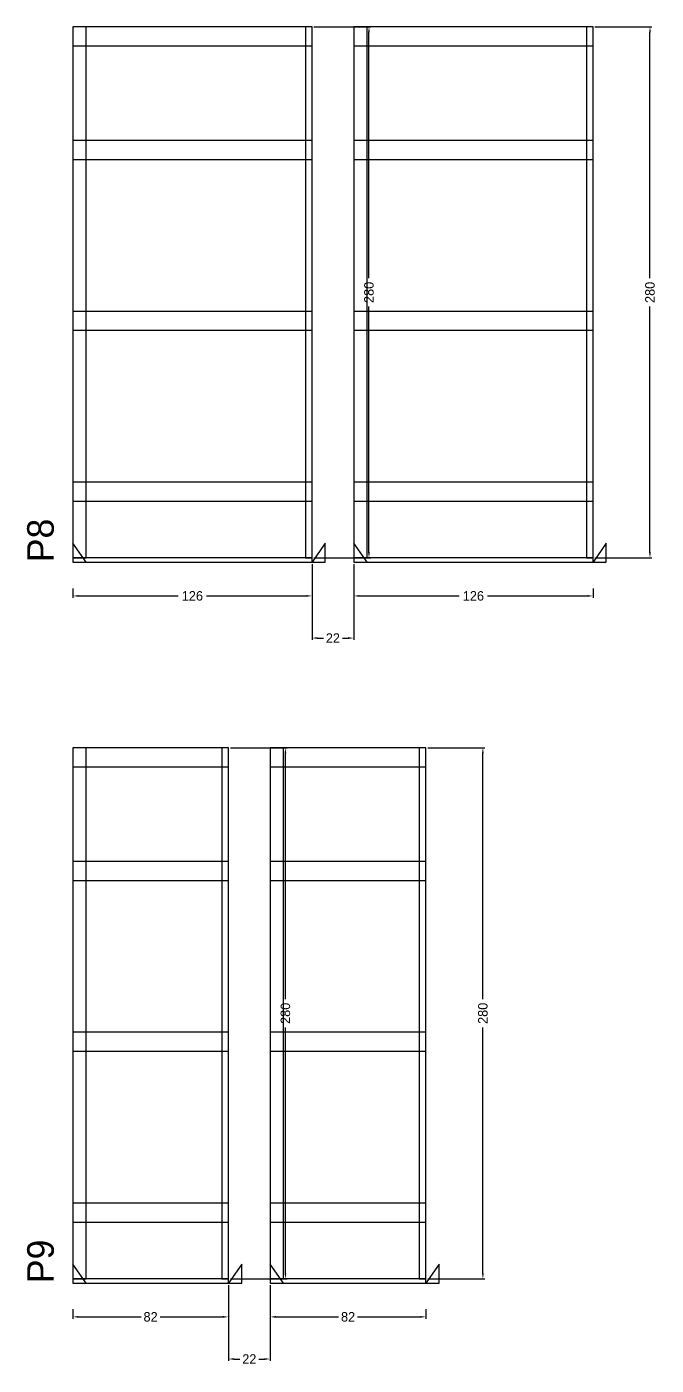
# Model space of a CAD drawing. Header units: centimetres. Extents: x -7000 to 4307, y -13306 to 295.
# Drawn here: x 3976 to 4307, y -3083 to -2378 of the extents above; entities that cross this region are included whole.
import ezdxf

# ---------------------------------------------------------------- set-up
doc = ezdxf.new("R2010")
doc.units = ezdxf.units.CM
for name, color, linetype in [('COTA', 241, 'Continuous'), ('NOMENCLATURA', 7, 'Continuous'), ('SARR_2.2x10', 60, 'Continuous'), ('SARR_2.2x7', 40, 'Continuous'), ('SARR_3.5x7', 81, 'Continuous')]:
    doc.layers.add(name, color=color, linetype=linetype)
doc.dimstyles.new('PAINEL-NOVA', dxfattribs={"dimtxt": 5, "dimasz": 3, "dimexe": 1, "dimexo": 1, "dimgap": 1, "dimtad": 1, "dimcen": 2.5, "dimazin": 3, "dimtfac": 1, "dimtmove": 0, "dimatfit": 3})

# ---------------------------------------------------------------- blocks, each defined once
blk = doc.blocks.new('_CLOSEDFILLED')
at = {"color": 0, "linetype": 'BYBLOCK'}
blk.add_solid([(-1, 0.16), (0, 0), (-1, -0.16)], dxfattribs=at)
blk = doc.blocks.new('*D259')
for p, q in [((4000, -2673.8), (4000, -2678.8)), ((4003, -2677.8), (4055.5, -2677.8)), ((4070.5, -2677.8), (4123, -2677.8)), ((4126, -2673.8), (4126, -2678.8))]:
    blk.add_line(p, q)
at = {"layer": 'Defpoints'}
for p in [(4000, -2672.8), (4126, -2672.8), (4000, -2677.8)]:
    blk.add_point(p, dxfattribs=at)
at = {"layer": 'SARR_2.2x10', "xscale": 3, "yscale": 3, "rotation": 180}
blk.add_blockref('_CLOSEDFILLED', (4000, -2677.8), dxfattribs=at)
at = {"layer": 'SARR_2.2x10', "xscale": 3, "yscale": 3}
blk.add_blockref('_CLOSEDFILLED', (4126, -2677.8), dxfattribs=at)
at = {"layer": 'SARR_2.2x10', "insert": (4063, -2677.8), "char_height": 5, "attachment_point": 5}
blk.add_mtext('126', dxfattribs=at)
blk = doc.blocks.new('*D260')
for p, q in [((4127, -2377.8), (4157, -2377.8)), ((4156, -2510.3), (4156, -2380.8)), ((4156, -2654.8), (4156, -2525.3)), ((4127, -2657.8), (4157, -2657.8))]:
    blk.add_line(p, q)
at = {"layer": 'Defpoints'}
for p in [(4126, -2377.8), (4126, -2657.8), (4156, -2657.8)]:
    blk.add_point(p, dxfattribs=at)
at = {"layer": 'SARR_2.2x10', "xscale": 3, "yscale": 3}
for p, rotation in [((4156, -2377.8), 90), ((4156, -2657.8), 270)]:
    blk.add_blockref('_CLOSEDFILLED', p, dxfattribs=dict(at, rotation=rotation))
at = {"layer": 'SARR_2.2x10', "insert": (4156, -2517.8), "char_height": 5, "attachment_point": 5, "rotation": 90}
blk.add_mtext('280', dxfattribs=at)
blk = doc.blocks.new('GRA-E')
at = {"layer": 'SARR_2.2x7'}
blk.add_lwpolyline([(0, 0), (7, 0), (0, 10)], close=True, dxfattribs=at)
blk = doc.blocks.new('GRA-D')
at = {"layer": 'SARR_2.2x7'}
blk.add_lwpolyline([(0, 0), (7, 0), (7, 10)], close=True, dxfattribs=at)
blk = doc.blocks.new('*D261')
for p, q in [((4148, -2673.8), (4148, -2678.8)), ((4151, -2677.8), (4203.5, -2677.8)), ((4218.5, -2677.8), (4271, -2677.8)), ((4274, -2673.8), (4274, -2678.8))]:
    blk.add_line(p, q)
at = {"layer": 'Defpoints'}
for p in [(4148, -2672.8), (4274, -2672.8), (4148, -2677.8)]:
    blk.add_point(p, dxfattribs=at)
at = {"layer": 'SARR_2.2x10', "xscale": 3, "yscale": 3, "rotation": 180}
blk.add_blockref('_CLOSEDFILLED', (4148, -2677.8), dxfattribs=at)
at = {"layer": 'SARR_2.2x10', "xscale": 3, "yscale": 3}
blk.add_blockref('_CLOSEDFILLED', (4274, -2677.8), dxfattribs=at)
at = {"layer": 'SARR_2.2x10', "insert": (4211, -2677.8), "char_height": 5, "attachment_point": 5}
blk.add_mtext('126', dxfattribs=at)
blk = doc.blocks.new('*D262')
for p, q in [((4275, -2377.8), (4305, -2377.8)), ((4304, -2510.3), (4304, -2380.8)), ((4304, -2654.8), (4304, -2525.3)), ((4275, -2657.8), (4305, -2657.8))]:
    blk.add_line(p, q)
at = {"layer": 'Defpoints'}
for p in [(4274, -2377.8), (4274, -2657.8), (4304, -2657.8)]:
    blk.add_point(p, dxfattribs=at)
at = {"layer": 'SARR_2.2x10', "xscale": 3, "yscale": 3}
for p, rotation in [((4304, -2377.8), 90), ((4304, -2657.8), 270)]:
    blk.add_blockref('_CLOSEDFILLED', p, dxfattribs=dict(at, rotation=rotation))
at = {"layer": 'SARR_2.2x10', "insert": (4304, -2517.8), "char_height": 5, "attachment_point": 5, "rotation": 90}
blk.add_mtext('280', dxfattribs=at)
blk = doc.blocks.new('*D263')
for p, q in [((4275, -2377.8), (4305, -2377.8)), ((4304, -2510.3), (4304, -2380.8)), ((4304, -2654.8), (4304, -2525.3)), ((4275, -2657.8), (4305, -2657.8))]:
    blk.add_line(p, q)
at = {"layer": 'Defpoints'}
for p in [(4274, -2377.8), (4274, -2657.8), (4304, -2657.8)]:
    blk.add_point(p, dxfattribs=at)
at = {"layer": 'SARR_2.2x10', "xscale": 3, "yscale": 3}
for p, rotation in [((4304, -2377.8), 90), ((4304, -2657.8), 270)]:
    blk.add_blockref('_CLOSEDFILLED', p, dxfattribs=dict(at, rotation=rotation))
at = {"layer": 'SARR_2.2x10', "insert": (4304, -2517.8), "char_height": 5, "attachment_point": 5, "rotation": 90}
blk.add_mtext('280', dxfattribs=at)
blk = doc.blocks.new('*D264')
for p, q in [((4275, -2377.8), (4305, -2377.8)), ((4304, -2510.3), (4304, -2380.8)), ((4304, -2654.8), (4304, -2525.3)), ((4275, -2657.8), (4305, -2657.8))]:
    blk.add_line(p, q)
at = {"layer": 'Defpoints'}
for p in [(4274, -2377.8), (4274, -2657.8), (4304, -2657.8)]:
    blk.add_point(p, dxfattribs=at)
at = {"layer": 'SARR_2.2x10', "xscale": 3, "yscale": 3}
for p, rotation in [((4304, -2377.8), 90), ((4304, -2657.8), 270)]:
    blk.add_blockref('_CLOSEDFILLED', p, dxfattribs=dict(at, rotation=rotation))
at = {"layer": 'SARR_2.2x10', "insert": (4304, -2517.8), "char_height": 5, "attachment_point": 5, "rotation": 90}
blk.add_mtext('280', dxfattribs=at)
blk = doc.blocks.new('*D265')
for p, q in [((4275, -2377.8), (4305, -2377.8)), ((4304, -2510.3), (4304, -2380.8)), ((4304, -2654.8), (4304, -2525.3)), ((4275, -2657.8), (4305, -2657.8))]:
    blk.add_line(p, q)
at = {"layer": 'Defpoints'}
for p in [(4274, -2377.8), (4274, -2657.8), (4304, -2657.8)]:
    blk.add_point(p, dxfattribs=at)
at = {"layer": 'SARR_2.2x10', "xscale": 3, "yscale": 3}
for p, rotation in [((4304, -2377.8), 90), ((4304, -2657.8), 270)]:
    blk.add_blockref('_CLOSEDFILLED', p, dxfattribs=dict(at, rotation=rotation))
at = {"layer": 'SARR_2.2x10', "insert": (4304, -2517.8), "char_height": 5, "attachment_point": 5, "rotation": 90}
blk.add_mtext('280', dxfattribs=at)
blk = doc.blocks.new('*D266')
for p, q in [((4275, -2377.8), (4305, -2377.8)), ((4304, -2510.3), (4304, -2380.8)), ((4304, -2654.8), (4304, -2525.3)), ((4275, -2657.8), (4305, -2657.8))]:
    blk.add_line(p, q)
at = {"layer": 'Defpoints'}
for p in [(4274, -2377.8), (4274, -2657.8), (4304, -2657.8)]:
    blk.add_point(p, dxfattribs=at)
at = {"layer": 'SARR_2.2x10', "xscale": 3, "yscale": 3}
for p, rotation in [((4304, -2377.8), 90), ((4304, -2657.8), 270)]:
    blk.add_blockref('_CLOSEDFILLED', p, dxfattribs=dict(at, rotation=rotation))
at = {"layer": 'SARR_2.2x10', "insert": (4304, -2517.8), "char_height": 5, "attachment_point": 5, "rotation": 90}
blk.add_mtext('280', dxfattribs=at)
blk = doc.blocks.new('*D267')
for p, q in [((4275, -2377.8), (4305, -2377.8)), ((4304, -2510.3), (4304, -2380.8)), ((4304, -2654.8), (4304, -2525.3)), ((4275, -2657.8), (4305, -2657.8))]:
    blk.add_line(p, q)
at = {"layer": 'Defpoints'}
for p in [(4274, -2377.8), (4274, -2657.8), (4304, -2657.8)]:
    blk.add_point(p, dxfattribs=at)
at = {"layer": 'SARR_2.2x10', "xscale": 3, "yscale": 3}
for p, rotation in [((4304, -2377.8), 90), ((4304, -2657.8), 270)]:
    blk.add_blockref('_CLOSEDFILLED', p, dxfattribs=dict(at, rotation=rotation))
at = {"layer": 'SARR_2.2x10', "insert": (4304, -2517.8), "char_height": 5, "attachment_point": 5, "rotation": 90}
blk.add_mtext('280', dxfattribs=at)
blk = doc.blocks.new('*D268')
for p, q in [((4275, -2377.8), (4305, -2377.8)), ((4304, -2510.3), (4304, -2380.8)), ((4304, -2654.8), (4304, -2525.3)), ((4275, -2657.8), (4305, -2657.8))]:
    blk.add_line(p, q)
at = {"layer": 'Defpoints'}
for p in [(4274, -2377.8), (4274, -2657.8), (4304, -2657.8)]:
    blk.add_point(p, dxfattribs=at)
at = {"layer": 'SARR_2.2x10', "xscale": 3, "yscale": 3}
for p, rotation in [((4304, -2377.8), 90), ((4304, -2657.8), 270)]:
    blk.add_blockref('_CLOSEDFILLED', p, dxfattribs=dict(at, rotation=rotation))
at = {"layer": 'SARR_2.2x10', "insert": (4304, -2517.8), "char_height": 5, "attachment_point": 5, "rotation": 90}
blk.add_mtext('280', dxfattribs=at)
blk = doc.blocks.new('*D269')
for p, q in [((4275, -2377.8), (4305, -2377.8)), ((4304, -2510.3), (4304, -2380.8)), ((4304, -2654.8), (4304, -2525.3)), ((4275, -2657.8), (4305, -2657.8))]:
    blk.add_line(p, q)
at = {"layer": 'Defpoints'}
for p in [(4274, -2377.8), (4274, -2657.8), (4304, -2657.8)]:
    blk.add_point(p, dxfattribs=at)
at = {"layer": 'SARR_2.2x10', "xscale": 3, "yscale": 3}
for p, rotation in [((4304, -2377.8), 90), ((4304, -2657.8), 270)]:
    blk.add_blockref('_CLOSEDFILLED', p, dxfattribs=dict(at, rotation=rotation))
at = {"layer": 'SARR_2.2x10', "insert": (4304, -2517.8), "char_height": 5, "attachment_point": 5, "rotation": 90}
blk.add_mtext('280', dxfattribs=at)
blk = doc.blocks.new('*D270')
for p, q in [((4275, -2377.8), (4305, -2377.8)), ((4304, -2510.3), (4304, -2380.8)), ((4304, -2654.8), (4304, -2525.3)), ((4275, -2657.8), (4305, -2657.8))]:
    blk.add_line(p, q)
at = {"layer": 'Defpoints'}
for p in [(4274, -2377.8), (4274, -2657.8), (4304, -2657.8)]:
    blk.add_point(p, dxfattribs=at)
at = {"layer": 'SARR_2.2x10', "xscale": 3, "yscale": 3}
for p, rotation in [((4304, -2377.8), 90), ((4304, -2657.8), 270)]:
    blk.add_blockref('_CLOSEDFILLED', p, dxfattribs=dict(at, rotation=rotation))
at = {"layer": 'SARR_2.2x10', "insert": (4304, -2517.8), "char_height": 5, "attachment_point": 5, "rotation": 90}
blk.add_mtext('280', dxfattribs=at)
blk = doc.blocks.new('*D271')
for p, q in [((4275, -2377.8), (4305, -2377.8)), ((4304, -2510.3), (4304, -2380.8)), ((4304, -2654.8), (4304, -2525.3)), ((4275, -2657.8), (4305, -2657.8))]:
    blk.add_line(p, q)
at = {"layer": 'Defpoints'}
for p in [(4274, -2377.8), (4274, -2657.8), (4304, -2657.8)]:
    blk.add_point(p, dxfattribs=at)
at = {"layer": 'SARR_2.2x10', "xscale": 3, "yscale": 3}
for p, rotation in [((4304, -2377.8), 90), ((4304, -2657.8), 270)]:
    blk.add_blockref('_CLOSEDFILLED', p, dxfattribs=dict(at, rotation=rotation))
at = {"layer": 'SARR_2.2x10', "insert": (4304, -2517.8), "char_height": 5, "attachment_point": 5, "rotation": 90}
blk.add_mtext('280', dxfattribs=at)
blk = doc.blocks.new('*D272')
for p, q in [((4126, -2661), (4126, -2701)), ((4148, -2661), (4148, -2701)), ((4129, -2700), (4132, -2700)), ((4142, -2700), (4145, -2700))]:
    blk.add_line(p, q)
at = {"layer": 'Defpoints'}
for p in [(4126, -2660), (4148, -2660), (4126, -2700)]:
    blk.add_point(p, dxfattribs=at)
at = {"layer": 'COTA', "xscale": 3, "yscale": 3, "rotation": 180}
blk.add_blockref('_CLOSEDFILLED', (4126, -2700), dxfattribs=at)
at = {"layer": 'COTA', "xscale": 3, "yscale": 3}
blk.add_blockref('_CLOSEDFILLED', (4148, -2700), dxfattribs=at)
at = {"layer": 'COTA', "insert": (4137, -2700), "char_height": 5, "attachment_point": 5}
blk.add_mtext('22', dxfattribs=at)
blk = doc.blocks.new('*D293')
for p, q in [((4000, -3053.8), (4000, -3058.8)), ((4082, -3053.8), (4082, -3058.8)), ((4003, -3057.8), (4036, -3057.8)), ((4046, -3057.8), (4079, -3057.8))]:
    blk.add_line(p, q)
at = {"layer": 'Defpoints'}
for p in [(4000, -3052.8), (4082, -3052.8), (4000, -3057.8)]:
    blk.add_point(p, dxfattribs=at)
at = {"layer": 'SARR_2.2x10', "xscale": 3, "yscale": 3, "rotation": 180}
blk.add_blockref('_CLOSEDFILLED', (4000, -3057.8), dxfattribs=at)
at = {"layer": 'SARR_2.2x10', "xscale": 3, "yscale": 3}
blk.add_blockref('_CLOSEDFILLED', (4082, -3057.8), dxfattribs=at)
at = {"layer": 'SARR_2.2x10', "insert": (4041, -3057.8), "char_height": 5, "attachment_point": 5}
blk.add_mtext('82', dxfattribs=at)
blk = doc.blocks.new('*D294')
for p, q in [((4083, -2757.8), (4113, -2757.8)), ((4112, -2890.3), (4112, -2760.8)), ((4112, -3034.8), (4112, -2905.3)), ((4083, -3037.8), (4113, -3037.8))]:
    blk.add_line(p, q)
at = {"layer": 'Defpoints'}
for p in [(4082, -2757.8), (4082, -3037.8), (4112, -3037.8)]:
    blk.add_point(p, dxfattribs=at)
at = {"layer": 'SARR_2.2x10', "xscale": 3, "yscale": 3}
for p, rotation in [((4112, -2757.8), 90), ((4112, -3037.8), 270)]:
    blk.add_blockref('_CLOSEDFILLED', p, dxfattribs=dict(at, rotation=rotation))
at = {"layer": 'SARR_2.2x10', "insert": (4112, -2897.8), "char_height": 5, "attachment_point": 5, "rotation": 90}
blk.add_mtext('280', dxfattribs=at)
blk = doc.blocks.new('*D295')
for p, q in [((4104, -3053.8), (4104, -3058.8)), ((4186, -3053.8), (4186, -3058.8)), ((4107, -3057.8), (4140, -3057.8)), ((4150, -3057.8), (4183, -3057.8))]:
    blk.add_line(p, q)
at = {"layer": 'Defpoints'}
for p in [(4104, -3052.8), (4186, -3052.8), (4104, -3057.8)]:
    blk.add_point(p, dxfattribs=at)
at = {"layer": 'SARR_2.2x10', "xscale": 3, "yscale": 3, "rotation": 180}
blk.add_blockref('_CLOSEDFILLED', (4104, -3057.8), dxfattribs=at)
at = {"layer": 'SARR_2.2x10', "xscale": 3, "yscale": 3}
blk.add_blockref('_CLOSEDFILLED', (4186, -3057.8), dxfattribs=at)
at = {"layer": 'SARR_2.2x10', "insert": (4145, -3057.8), "char_height": 5, "attachment_point": 5}
blk.add_mtext('82', dxfattribs=at)
blk = doc.blocks.new('*D296')
for p, q in [((4187, -2757.8), (4217, -2757.8)), ((4216, -2890.3), (4216, -2760.8)), ((4216, -3034.8), (4216, -2905.3)), ((4187, -3037.8), (4217, -3037.8))]:
    blk.add_line(p, q)
at = {"layer": 'Defpoints'}
for p in [(4186, -2757.8), (4186, -3037.8), (4216, -3037.8)]:
    blk.add_point(p, dxfattribs=at)
at = {"layer": 'SARR_2.2x10', "xscale": 3, "yscale": 3}
for p, rotation in [((4216, -2757.8), 90), ((4216, -3037.8), 270)]:
    blk.add_blockref('_CLOSEDFILLED', p, dxfattribs=dict(at, rotation=rotation))
at = {"layer": 'SARR_2.2x10', "insert": (4216, -2897.8), "char_height": 5, "attachment_point": 5, "rotation": 90}
blk.add_mtext('280', dxfattribs=at)
blk = doc.blocks.new('*D297')
for p, q in [((4187, -2757.8), (4217, -2757.8)), ((4216, -2890.3), (4216, -2760.8)), ((4216, -3034.8), (4216, -2905.3)), ((4187, -3037.8), (4217, -3037.8))]:
    blk.add_line(p, q)
at = {"layer": 'Defpoints'}
for p in [(4186, -2757.8), (4186, -3037.8), (4216, -3037.8)]:
    blk.add_point(p, dxfattribs=at)
at = {"layer": 'SARR_2.2x10', "xscale": 3, "yscale": 3}
for p, rotation in [((4216, -2757.8), 90), ((4216, -3037.8), 270)]:
    blk.add_blockref('_CLOSEDFILLED', p, dxfattribs=dict(at, rotation=rotation))
at = {"layer": 'SARR_2.2x10', "insert": (4216, -2897.8), "char_height": 5, "attachment_point": 5, "rotation": 90}
blk.add_mtext('280', dxfattribs=at)
blk = doc.blocks.new('*D298')
for p, q in [((4187, -2757.8), (4217, -2757.8)), ((4216, -2890.3), (4216, -2760.8)), ((4216, -3034.8), (4216, -2905.3)), ((4187, -3037.8), (4217, -3037.8))]:
    blk.add_line(p, q)
at = {"layer": 'Defpoints'}
for p in [(4186, -2757.8), (4186, -3037.8), (4216, -3037.8)]:
    blk.add_point(p, dxfattribs=at)
at = {"layer": 'SARR_2.2x10', "xscale": 3, "yscale": 3}
for p, rotation in [((4216, -2757.8), 90), ((4216, -3037.8), 270)]:
    blk.add_blockref('_CLOSEDFILLED', p, dxfattribs=dict(at, rotation=rotation))
at = {"layer": 'SARR_2.2x10', "insert": (4216, -2897.8), "char_height": 5, "attachment_point": 5, "rotation": 90}
blk.add_mtext('280', dxfattribs=at)
blk = doc.blocks.new('*D299')
for p, q in [((4187, -2757.8), (4217, -2757.8)), ((4216, -2890.3), (4216, -2760.8)), ((4216, -3034.8), (4216, -2905.3)), ((4187, -3037.8), (4217, -3037.8))]:
    blk.add_line(p, q)
at = {"layer": 'Defpoints'}
for p in [(4186, -2757.8), (4186, -3037.8), (4216, -3037.8)]:
    blk.add_point(p, dxfattribs=at)
at = {"layer": 'SARR_2.2x10', "xscale": 3, "yscale": 3}
for p, rotation in [((4216, -2757.8), 90), ((4216, -3037.8), 270)]:
    blk.add_blockref('_CLOSEDFILLED', p, dxfattribs=dict(at, rotation=rotation))
at = {"layer": 'SARR_2.2x10', "insert": (4216, -2897.8), "char_height": 5, "attachment_point": 5, "rotation": 90}
blk.add_mtext('280', dxfattribs=at)
blk = doc.blocks.new('*D300')
for p, q in [((4187, -2757.8), (4217, -2757.8)), ((4216, -2890.3), (4216, -2760.8)), ((4216, -3034.8), (4216, -2905.3)), ((4187, -3037.8), (4217, -3037.8))]:
    blk.add_line(p, q)
at = {"layer": 'Defpoints'}
for p in [(4186, -2757.8), (4186, -3037.8), (4216, -3037.8)]:
    blk.add_point(p, dxfattribs=at)
at = {"layer": 'SARR_2.2x10', "xscale": 3, "yscale": 3}
for p, rotation in [((4216, -2757.8), 90), ((4216, -3037.8), 270)]:
    blk.add_blockref('_CLOSEDFILLED', p, dxfattribs=dict(at, rotation=rotation))
at = {"layer": 'SARR_2.2x10', "insert": (4216, -2897.8), "char_height": 5, "attachment_point": 5, "rotation": 90}
blk.add_mtext('280', dxfattribs=at)
blk = doc.blocks.new('*D301')
for p, q in [((4187, -2757.8), (4217, -2757.8)), ((4216, -2890.3), (4216, -2760.8)), ((4216, -3034.8), (4216, -2905.3)), ((4187, -3037.8), (4217, -3037.8))]:
    blk.add_line(p, q)
at = {"layer": 'Defpoints'}
for p in [(4186, -2757.8), (4186, -3037.8), (4216, -3037.8)]:
    blk.add_point(p, dxfattribs=at)
at = {"layer": 'SARR_2.2x10', "xscale": 3, "yscale": 3}
for p, rotation in [((4216, -2757.8), 90), ((4216, -3037.8), 270)]:
    blk.add_blockref('_CLOSEDFILLED', p, dxfattribs=dict(at, rotation=rotation))
at = {"layer": 'SARR_2.2x10', "insert": (4216, -2897.8), "char_height": 5, "attachment_point": 5, "rotation": 90}
blk.add_mtext('280', dxfattribs=at)
blk = doc.blocks.new('*D302')
for p, q in [((4187, -2757.8), (4217, -2757.8)), ((4216, -2890.3), (4216, -2760.8)), ((4216, -3034.8), (4216, -2905.3)), ((4187, -3037.8), (4217, -3037.8))]:
    blk.add_line(p, q)
at = {"layer": 'Defpoints'}
for p in [(4186, -2757.8), (4186, -3037.8), (4216, -3037.8)]:
    blk.add_point(p, dxfattribs=at)
at = {"layer": 'SARR_2.2x10', "xscale": 3, "yscale": 3}
for p, rotation in [((4216, -2757.8), 90), ((4216, -3037.8), 270)]:
    blk.add_blockref('_CLOSEDFILLED', p, dxfattribs=dict(at, rotation=rotation))
at = {"layer": 'SARR_2.2x10', "insert": (4216, -2897.8), "char_height": 5, "attachment_point": 5, "rotation": 90}
blk.add_mtext('280', dxfattribs=at)
blk = doc.blocks.new('*D303')
for p, q in [((4187, -2757.8), (4217, -2757.8)), ((4216, -2890.3), (4216, -2760.8)), ((4216, -3034.8), (4216, -2905.3)), ((4187, -3037.8), (4217, -3037.8))]:
    blk.add_line(p, q)
at = {"layer": 'Defpoints'}
for p in [(4186, -2757.8), (4186, -3037.8), (4216, -3037.8)]:
    blk.add_point(p, dxfattribs=at)
at = {"layer": 'SARR_2.2x10', "xscale": 3, "yscale": 3}
for p, rotation in [((4216, -2757.8), 90), ((4216, -3037.8), 270)]:
    blk.add_blockref('_CLOSEDFILLED', p, dxfattribs=dict(at, rotation=rotation))
at = {"layer": 'SARR_2.2x10', "insert": (4216, -2897.8), "char_height": 5, "attachment_point": 5, "rotation": 90}
blk.add_mtext('280', dxfattribs=at)
blk = doc.blocks.new('*D304')
for p, q in [((4187, -2757.8), (4217, -2757.8)), ((4216, -2890.3), (4216, -2760.8)), ((4216, -3034.8), (4216, -2905.3)), ((4187, -3037.8), (4217, -3037.8))]:
    blk.add_line(p, q)
at = {"layer": 'Defpoints'}
for p in [(4186, -2757.8), (4186, -3037.8), (4216, -3037.8)]:
    blk.add_point(p, dxfattribs=at)
at = {"layer": 'SARR_2.2x10', "xscale": 3, "yscale": 3}
for p, rotation in [((4216, -2757.8), 90), ((4216, -3037.8), 270)]:
    blk.add_blockref('_CLOSEDFILLED', p, dxfattribs=dict(at, rotation=rotation))
at = {"layer": 'SARR_2.2x10', "insert": (4216, -2897.8), "char_height": 5, "attachment_point": 5, "rotation": 90}
blk.add_mtext('280', dxfattribs=at)
blk = doc.blocks.new('*D305')
for p, q in [((4187, -2757.8), (4217, -2757.8)), ((4216, -2890.3), (4216, -2760.8)), ((4216, -3034.8), (4216, -2905.3)), ((4187, -3037.8), (4217, -3037.8))]:
    blk.add_line(p, q)
at = {"layer": 'Defpoints'}
for p in [(4186, -2757.8), (4186, -3037.8), (4216, -3037.8)]:
    blk.add_point(p, dxfattribs=at)
at = {"layer": 'SARR_2.2x10', "xscale": 3, "yscale": 3}
for p, rotation in [((4216, -2757.8), 90), ((4216, -3037.8), 270)]:
    blk.add_blockref('_CLOSEDFILLED', p, dxfattribs=dict(at, rotation=rotation))
at = {"layer": 'SARR_2.2x10', "insert": (4216, -2897.8), "char_height": 5, "attachment_point": 5, "rotation": 90}
blk.add_mtext('280', dxfattribs=at)
blk = doc.blocks.new('*D306')
for p, q in [((4082, -3041), (4082, -3081)), ((4104, -3041), (4104, -3081)), ((4085, -3080), (4088, -3080)), ((4098, -3080), (4101, -3080))]:
    blk.add_line(p, q)
at = {"layer": 'Defpoints'}
for p in [(4082, -3040), (4104, -3040), (4082, -3080)]:
    blk.add_point(p, dxfattribs=at)
at = {"layer": 'COTA', "xscale": 3, "yscale": 3, "rotation": 180}
blk.add_blockref('_CLOSEDFILLED', (4082, -3080), dxfattribs=at)
at = {"layer": 'COTA', "xscale": 3, "yscale": 3}
blk.add_blockref('_CLOSEDFILLED', (4104, -3080), dxfattribs=at)
at = {"layer": 'COTA', "insert": (4093, -3080), "char_height": 5, "attachment_point": 5}
blk.add_mtext('22', dxfattribs=at)

msp = doc.modelspace()

# ---------------------------------------------------------------- linework, layer by layer
at = {"layer": 'SARR_2.2x10'}
for p, q in [((4126, -2377.8), (4000, -2377.8)), ((4000, -2377.8), (4000, -2387.8)), ((4126, -2387.8), (4126, -2377.8)), ((4274, -2377.8), (4148, -2377.8)), ((4148, -2377.8), (4148, -2387.8)), ((4274, -2387.8), (4274, -2377.8)), ((4000, -2387.8), (4126, -2387.8)), ((4148, -2387.8), (4274, -2387.8)), ((4126, -2437.8), (4000, -2437.8)), ((4000, -2437.8), (4000, -2447.8)), ((4126, -2447.8), (4126, -2437.8)), ((4274, -2437.8), (4148, -2437.8)), ((4148, -2437.8), (4148, -2447.8)), ((4274, -2447.8), (4274, -2437.8)), ((4000, -2447.8), (4126, -2447.8)), ((4148, -2447.8), (4274, -2447.8)), ((4126, -2527.8), (4000, -2527.8)), ((4000, -2527.8), (4000, -2537.8)), ((4126, -2537.8), (4126, -2527.8)), ((4274, -2527.8), (4148, -2527.8)), ((4148, -2527.8), (4148, -2537.8)), ((4274, -2537.8), (4274, -2527.8)), ((4000, -2537.8), (4126, -2537.8)), ((4148, -2537.8), (4274, -2537.8)), ((4126, -2617.8), (4000, -2617.8)), ((4000, -2617.8), (4000, -2627.8)), ((4126, -2627.8), (4126, -2617.8)), ((4274, -2617.8), (4148, -2617.8)), ((4148, -2617.8), (4148, -2627.8)), ((4274, -2627.8), (4274, -2617.8)), ((4000, -2627.8), (4126, -2627.8)), ((4148, -2627.8), (4274, -2627.8)), ((4082, -2757.8), (4000, -2757.8)), ((4000, -2757.8), (4000, -2767.8)), ((4082, -2767.8), (4082, -2757.8)), ((4186, -2757.8), (4104, -2757.8)), ((4104, -2757.8), (4104, -2767.8)), ((4186, -2767.8), (4186, -2757.8)), ((4000, -2767.8), (4082, -2767.8)), ((4104, -2767.8), (4186, -2767.8)), ((4082, -2817.8), (4000, -2817.8)), ((4000, -2817.8), (4000, -2827.8)), ((4082, -2827.8), (4082, -2817.8)), ((4186, -2817.8), (4104, -2817.8)), ((4104, -2817.8), (4104, -2827.8)), ((4186, -2827.8), (4186, -2817.8)), ((4000, -2827.8), (4082, -2827.8)), ((4104, -2827.8), (4186, -2827.8)), ((4082, -2907.8), (4000, -2907.8)), ((4000, -2907.8), (4000, -2917.8)), ((4082, -2917.8), (4082, -2907.8)), ((4186, -2907.8), (4104, -2907.8)), ((4104, -2907.8), (4104, -2917.8)), ((4186, -2917.8), (4186, -2907.8)), ((4000, -2917.8), (4082, -2917.8)), ((4104, -2917.8), (4186, -2917.8)), ((4082, -2997.8), (4000, -2997.8)), ((4000, -2997.8), (4000, -3007.8)), ((4082, -3007.8), (4082, -2997.8)), ((4186, -2997.8), (4104, -2997.8)), ((4104, -2997.8), (4104, -3007.8)), ((4186, -3007.8), (4186, -2997.8)), ((4000, -3007.8), (4082, -3007.8)), ((4104, -3007.8), (4186, -3007.8))]:
    msp.add_line(p, q, dxfattribs=at)
at = {"layer": 'SARR_2.2x7'}
for p, q in [((4007, -2377.8), (4000, -2377.8)), ((4000, -2377.8), (4000, -2657.8)), ((4007, -2657.8), (4007, -2377.8)), ((4274, -2377.8), (4270.5, -2377.8)), ((4270.5, -2377.8), (4270.5, -2657.8)), ((4274, -2657.8), (4274, -2377.8)), ((4126, -2657.8), (4000, -2657.8)), ((4000, -2657.8), (4000, -2660)), ((4000, -2657.8), (4007, -2657.8)), ((4126, -2660), (4126, -2657.8)), ((4274, -2657.8), (4148, -2657.8)), ((4148, -2657.8), (4148, -2660)), ((4270.5, -2657.8), (4274, -2657.8)), ((4274, -2660), (4274, -2657.8)), ((4000, -2660), (4126, -2660)), ((4148, -2660), (4274, -2660)), ((4007, -2757.8), (4000, -2757.8)), ((4000, -2757.8), (4000, -3037.8)), ((4007, -3037.8), (4007, -2757.8)), ((4186, -2757.8), (4182.5, -2757.8)), ((4182.5, -2757.8), (4182.5, -3037.8)), ((4186, -3037.8), (4186, -2757.8)), ((4082, -3037.8), (4000, -3037.8)), ((4000, -3037.8), (4000, -3040)), ((4000, -3037.8), (4007, -3037.8)), ((4000, -3040), (4082, -3040)), ((4082, -3040), (4082, -3037.8)), ((4186, -3037.8), (4104, -3037.8)), ((4104, -3037.8), (4104, -3040)), ((4104, -3040), (4186, -3040)), ((4182.5, -3037.8), (4186, -3037.8)), ((4186, -3040), (4186, -3037.8))]:
    msp.add_line(p, q, dxfattribs=at)
at = {"layer": 'SARR_3.5x7'}
for p, q in [((4126, -2377.8), (4122.5, -2377.8)), ((4122.5, -2377.8), (4122.5, -2657.8)), ((4126, -2657.8), (4126, -2377.8)), ((4155, -2377.8), (4148, -2377.8)), ((4148, -2377.8), (4148, -2657.8)), ((4155, -2657.8), (4155, -2377.8)), ((4122.5, -2657.8), (4126, -2657.8)), ((4148, -2657.8), (4155, -2657.8)), ((4082, -2757.8), (4078.5, -2757.8)), ((4078.5, -2757.8), (4078.5, -3037.8)), ((4082, -3037.8), (4082, -2757.8)), ((4111, -2757.8), (4104, -2757.8)), ((4104, -2757.8), (4104, -3037.8)), ((4111, -3037.8), (4111, -2757.8)), ((4078.5, -3037.8), (4082, -3037.8)), ((4104, -3037.8), (4111, -3037.8))]:
    msp.add_line(p, q, dxfattribs=at)

# ---------------------------------------------------------------- block references
at = {"layer": 'SARR_2.2x7'}
for name, p in [('GRA-E', (4000, -2660)), ('GRA-D', (4126, -2660)), ('GRA-E', (4148, -2660)), ('GRA-D', (4274, -2660)), ('GRA-E', (4000, -3040)), ('GRA-D', (4082, -3040)), ('GRA-E', (4104, -3040)), ('GRA-D', (4186, -3040))]:
    msp.add_blockref(name, p, dxfattribs=at)

# ---------------------------------------------------------------- texts
at = {"layer": 'NOMENCLATURA'}
for s, p in [('P8', (3990, -2660)), ('P9', (3990, -3040))]:
    msp.add_text(s, height=14, rotation=90, dxfattribs=at).set_placement(p)

# ---------------------------------------------------------------- dimensions: what is measured, and where the dimension line sits
at = {"layer": 'COTA'}
for base, p1, p2, picture, middle in [((4126, -2700), (4126, -2660), (4148, -2660), '*D272', (4137, -2700)), ((4082, -3080), (4082, -3040), (4104, -3040), '*D306', (4093, -3080))]:
    dim = msp.add_linear_dim(base=base, p1=p1, p2=p2, dimstyle='PAINEL-NOVA', dxfattribs=at)
    dim.commit()
    dim.dimension.update_dxf_attribs({"geometry": picture, "text_midpoint": middle})
at = {"layer": 'SARR_2.2x10'}
for base, p1, p2, picture, middle in [((4156, -2657.8), (4126, -2657.8), (4126, -2377.8), '*D260', (4156, -2517.8)), ((4304, -2657.8), (4274, -2657.8), (4274, -2377.8), '*D262', (4304, -2517.8)), ((4304, -2657.8), (4274, -2657.8), (4274, -2377.8), '*D263', (4304, -2517.8)), ((4304, -2657.8), (4274, -2657.8), (4274, -2377.8), '*D264', (4304, -2517.8)), ((4304, -2657.8), (4274, -2657.8), (4274, -2377.8), '*D265', (4304, -2517.8)), ((4304, -2657.8), (4274, -2657.8), (4274, -2377.8), '*D266', (4304, -2517.8)), ((4304, -2657.8), (4274, -2657.8), (4274, -2377.8), '*D267', (4304, -2517.8)), ((4304, -2657.8), (4274, -2657.8), (4274, -2377.8), '*D268', (4304, -2517.8)), ((4304, -2657.8), (4274, -2657.8), (4274, -2377.8), '*D269', (4304, -2517.8)), ((4304, -2657.8), (4274, -2657.8), (4274, -2377.8), '*D270', (4304, -2517.8)), ((4304, -2657.8), (4274, -2657.8), (4274, -2377.8), '*D271', (4304, -2517.8)), ((4112, -3037.8), (4082, -3037.8), (4082, -2757.8), '*D294', (4112, -2897.8)), ((4216, -3037.8), (4186, -3037.8), (4186, -2757.8), '*D296', (4216, -2897.8)), ((4216, -3037.8), (4186, -3037.8), (4186, -2757.8), '*D297', (4216, -2897.8)), ((4216, -3037.8), (4186, -3037.8), (4186, -2757.8), '*D298', (4216, -2897.8)), ((4216, -3037.8), (4186, -3037.8), (4186, -2757.8), '*D299', (4216, -2897.8)), ((4216, -3037.8), (4186, -3037.8), (4186, -2757.8), '*D300', (4216, -2897.8)), ((4216, -3037.8), (4186, -3037.8), (4186, -2757.8), '*D301', (4216, -2897.8)), ((4216, -3037.8), (4186, -3037.8), (4186, -2757.8), '*D302', (4216, -2897.8)), ((4216, -3037.8), (4186, -3037.8), (4186, -2757.8), '*D303', (4216, -2897.8)), ((4216, -3037.8), (4186, -3037.8), (4186, -2757.8), '*D304', (4216, -2897.8)), ((4216, -3037.8), (4186, -3037.8), (4186, -2757.8), '*D305', (4216, -2897.8))]:
    dim = msp.add_linear_dim(base=base, p1=p1, p2=p2, angle=90, dimstyle='PAINEL-NOVA', dxfattribs=at)
    dim.commit()
    dim.dimension.update_dxf_attribs({"geometry": picture, "text_midpoint": middle})
for base, p1, p2, picture, middle in [((4000, -2677.8), (4000, -2672.8), (4126, -2672.8), '*D259', (4063, -2677.8)), ((4148, -2677.8), (4148, -2672.8), (4274, -2672.8), '*D261', (4211, -2677.8)), ((4000, -3057.8), (4000, -3052.8), (4082, -3052.8), '*D293', (4041, -3057.8)), ((4104, -3057.8), (4104, -3052.8), (4186, -3052.8), '*D295', (4145, -3057.8))]:
    dim = msp.add_linear_dim(base=base, p1=p1, p2=p2, dimstyle='PAINEL-NOVA', dxfattribs=at)
    dim.commit()
    dim.dimension.update_dxf_attribs({"geometry": picture, "text_midpoint": middle})

doc.saveas('drawing.dxf')
